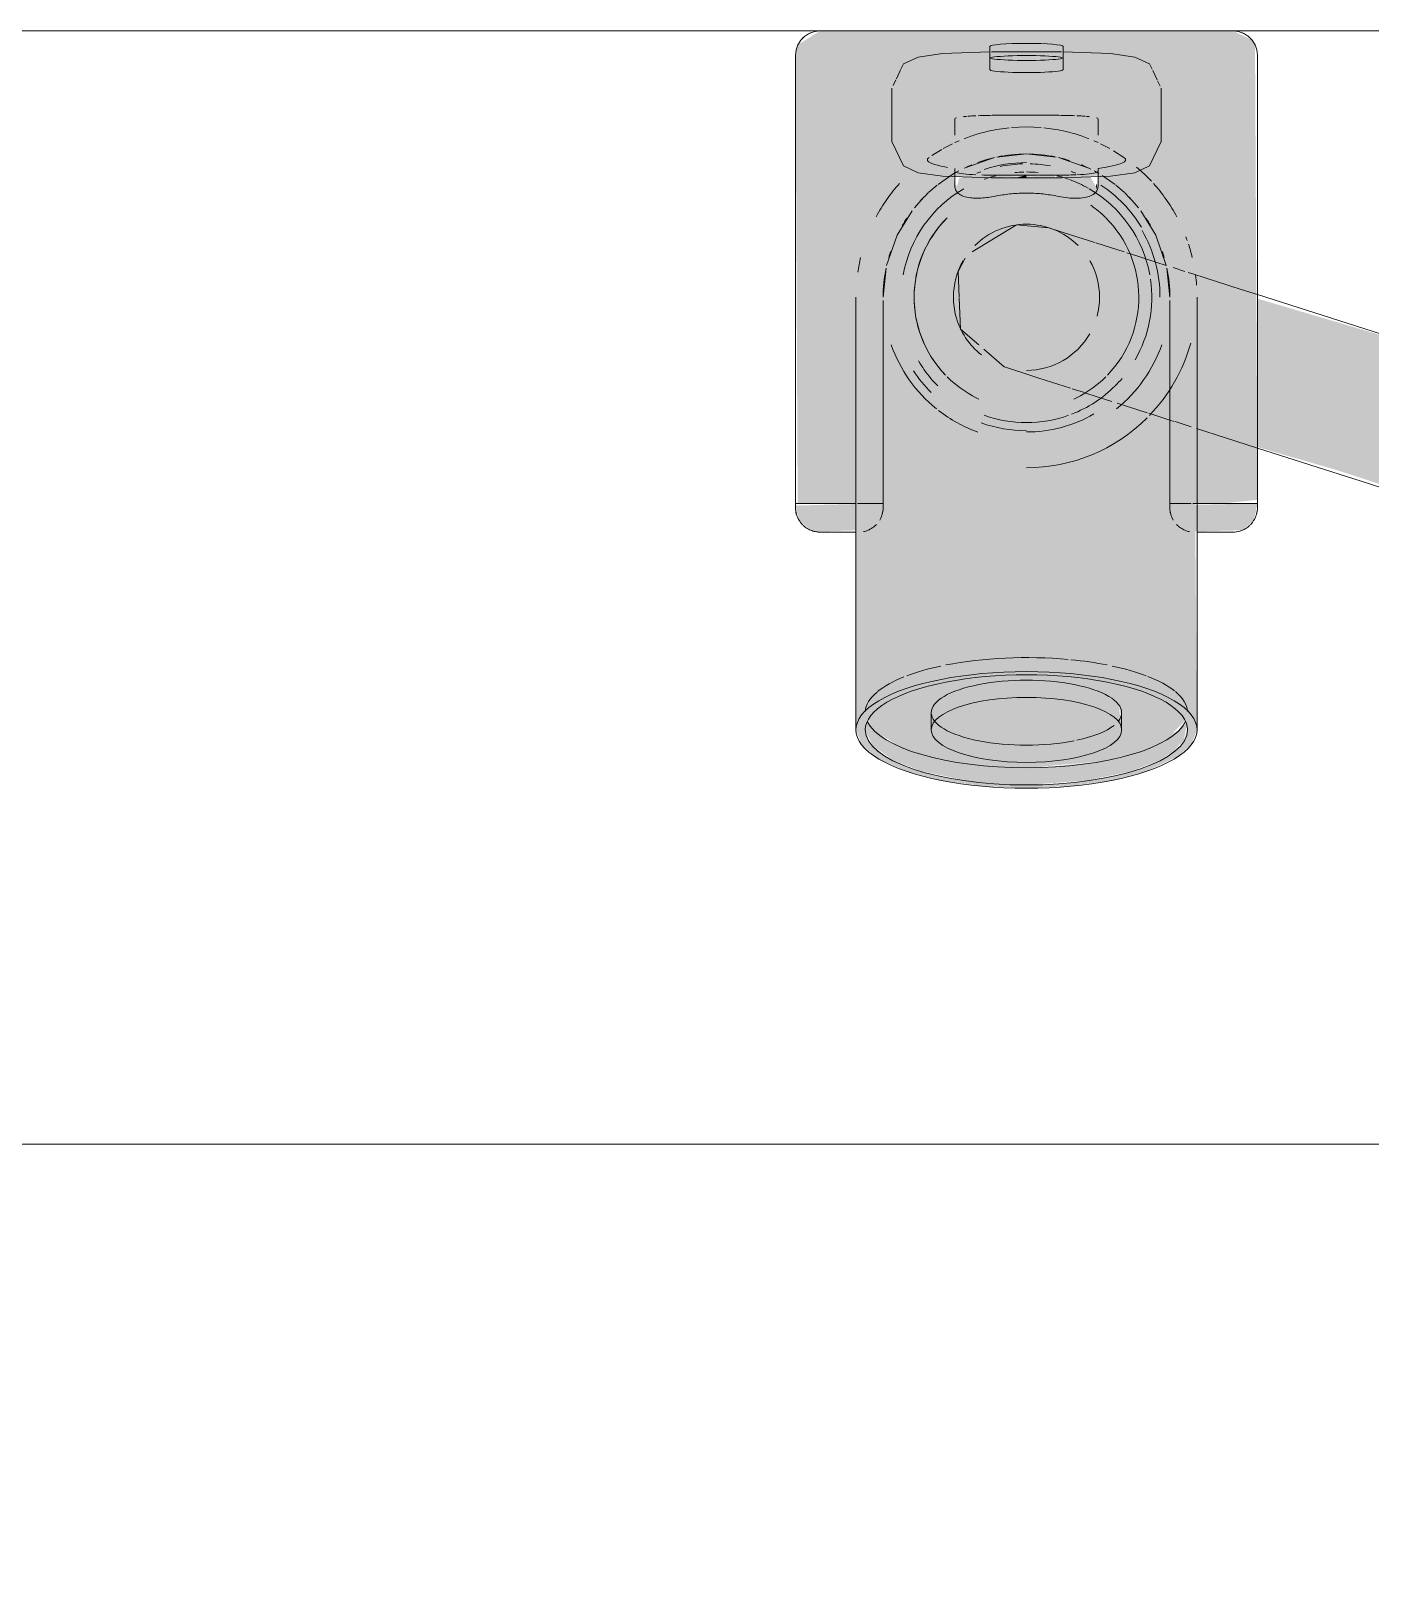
# Model space of a CAD drawing. Header units: metres. Extents: x 42.1 to 94.3, y -3.4 to 61.2.
# Drawn here: x 43.411 to 43.5209, y 59.0447 to 59.1718 of the extents above; entities that cross this region are included whole.
import ezdxf

# ---------------------------------------------------------------- set-up
doc = ezdxf.new("R2010")
doc.units = ezdxf.units.M
for name, color, linetype, lineweight in [('ARQ-PAR', 7, 'Continuous', 5), ('KIRYA - PISO', 7, 'Continuous', 5), ('P-SANR-FIXT', 7, 'Continuous', 5)]:
    doc.layers.add(name, color=color, linetype=linetype, lineweight=lineweight)
doc.layers.add('ARQ_1100_BASE_TÉRREO_GARAGEM_dwg', color=7, linetype='Continuous', lineweight=5, true_color=0x767676)

# ---------------------------------------------------------------- blocks, each defined once
blk = doc.blocks.new('UT_Ducha higiênica - UT_Ducha higiênica-4199251-TÉRREO F_S 2')
at = {"layer": 'P-SANR-FIXT', "true_color": 0xf0f1f7, "transparency": 33554560}
h = blk.add_hatch(color=7, dxfattribs=at)
h.paths.add_polyline_path([(0.08, 0.06218), (0.07638, 0.06201), (0.073, 0.06154), (0.0701, 0.06077), (0.06766, 0.05961), (0.06648, 0.05863), (0.066, 0.05739), (0.06648, 0.05615), (0.06788, 0.05499), (0.0701, 0.054), (0.073, 0.05324), (0.07638, 0.05276), (0.08, 0.0526), (0.08366, 0.05277), (0.087, 0.05324), (0.0899, 0.054), (0.09212, 0.05499), (0.09352, 0.05615), (0.094, 0.05739), (0.09352, 0.05863), (0.09212, 0.05978), (0.0899, 0.06077), (0.087, 0.06154), (0.08362, 0.06201)])
h.paths.add_polyline_path([(0.08, 0.06192), (0.08366, 0.06173), (0.08662, 0.06131), (0.08936, 0.06059), (0.09152, 0.05961), (0.09278, 0.05856), (0.09323, 0.05739), (0.09278, 0.05622), (0.09146, 0.05513), (0.08936, 0.05419), (0.08662, 0.05347), (0.08343, 0.05302), (0.08, 0.05286), (0.07657, 0.05302), (0.07338, 0.05347), (0.07064, 0.05419), (0.06854, 0.05513), (0.06722, 0.05622), (0.06677, 0.05739), (0.06722, 0.05856), (0.06854, 0.05965), (0.07064, 0.06059), (0.07338, 0.06131), (0.07657, 0.06176)])
h.paths.add_polyline_path([(0.08, 0.06006), (0.07572, 0.05961), (0.07323, 0.05873), (0.07245, 0.05808), (0.07219, 0.05739), (0.07245, 0.0567), (0.07323, 0.05605), (0.07609, 0.05507), (0.08, 0.05472), (0.08391, 0.05507), (0.08677, 0.05605), (0.08755, 0.0567), (0.08781, 0.05739), (0.08755, 0.05808), (0.08677, 0.05873), (0.08391, 0.0597), (0.08202, 0.05997)])
for points in [[(0.08, 0.06192), (0.07498, 0.06154), (0.07135, 0.06077), (0.06909, 0.0599), (0.06797, 0.05918), (0.06709, 0.05824), (0.06677, 0.05665), (0.06704, 0.05668), (0.0675, 0.05739), (0.06925, 0.05856), (0.07226, 0.05961), (0.07448, 0.06005), (0.07798, 0.06041), (0.08202, 0.06041), (0.08612, 0.05997), (0.08774, 0.05961), (0.09075, 0.05856), (0.09146, 0.05824), (0.09297, 0.05667), (0.09323, 0.05678), (0.09323, 0.05739), (0.09261, 0.0587), (0.09091, 0.0599), (0.08865, 0.06077), (0.08502, 0.06154), (0.08343, 0.06176)], [(0.066, 0.05739), (0.06622, 0.03249), (0.06648, 0.03182), (0.06788, 0.03067), (0.0701, 0.02967), (0.073, 0.02891), (0.07638, 0.02844), (0.08, 0.02827), (0.08, 0.0526), (0.07638, 0.05276), (0.073, 0.05324), (0.0701, 0.054), (0.06788, 0.05499), (0.06648, 0.05615)], [(0.08781, 0.05739), (0.08755, 0.0567), (0.08677, 0.05605), (0.08391, 0.05507), (0.08, 0.05472), (0.07609, 0.05507), (0.07323, 0.05605), (0.07228, 0.05715), (0.07219, 0.05715), (0.07245, 0.05529), (0.07338, 0.05458), (0.07609, 0.05367), (0.08, 0.05331), (0.08391, 0.05367), (0.08677, 0.05464), (0.08755, 0.05529), (0.08781, 0.05598), (0.08781, 0.05715)], [(0.094, 0.05739), (0.09352, 0.05615), (0.09212, 0.05499), (0.0899, 0.054), (0.087, 0.05324), (0.08362, 0.05276), (0.08, 0.0526), (0.08, 0.02827), (0.08366, 0.02844), (0.087, 0.02891), (0.0899, 0.02967), (0.09212, 0.03067), (0.09352, 0.03182), (0.094, 0.03306)], [(0.0638, 0.03879), (0.06104, 0.0385), (0.06124, 0.00113), (0.06148, 0.00075), (0.06304, 0), (0.09696, 0), (0.09876, 0.00113), (0.09896, 0.002), (0.09878, 0.03879), (0.09177, 0.03879), (0.0915, 0.01947), (0.09111, 0.01821), (0.09009, 0.01594), (0.08832, 0.01366), (0.08632, 0.01203), (0.08433, 0.011), (0.08242, 0.01038), (0.07966, 0.01014), (0.0765, 0.01071), (0.07384, 0.01193), (0.07176, 0.01357), (0.07023, 0.01544), (0.06904, 0.01778), (0.06838, 0.0205), (0.06823, 0.02283), (0.06823, 0.03879), (0.066, 0.03879)], [(0.066, 0.03306), (0.06629, 0.01905), (0.06767, 0.01534), (0.06938, 0.01275), (0.07202, 0.01041), (0.07217, 0.01086), (0.07412, 0.01156), (0.0742, 0.01309), (0.07485, 0.01358), (0.07606, 0.01373), (0.08, 0.01337), (0.08, 0.02827), (0.07638, 0.02844), (0.073, 0.02891), (0.0701, 0.02967), (0.06788, 0.03067), (0.06648, 0.03182)], [(0.094, 0.03306), (0.09352, 0.03182), (0.09212, 0.03067), (0.0899, 0.02967), (0.087, 0.02891), (0.08337, 0.02842), (0.08, 0.02827), (0.08, 0.01331), (0.08556, 0.01338), (0.08588, 0.01274), (0.08608, 0.01125), (0.08784, 0.01083), (0.08803, 0.01041), (0.09093, 0.01323), (0.09304, 0.01694), (0.09384, 0.02031), (0.09398, 0.02931)], [(0.07758, 0.01355), (0.07766, 0.01184), (0.08242, 0.01206), (0.08242, 0.01355), (0.08, 0.01331), (0.07878, 0.01337)], [(0.07758, 0.01203), (0.07282, 0.01183), (0.07106, 0.01122), (0.07095, 0.01112), (0.07019, 0.01122), (0.06927, 0.01031), (0.06894, 0.00907), (0.06927, 0.00782), (0.07019, 0.00691), (0.07144, 0.00657), (0.07323, 0.00693), (0.07758, 0.00722), (0.07758, 0.01183)], [(0.08242, 0.01203), (0.07758, 0.01183), (0.07758, 0.00708), (0.08242, 0.00722), (0.08242, 0.01183)], [(0.08242, 0.01206), (0.08242, 0.01183), (0.08242, 0.00708), (0.08677, 0.00693), (0.08921, 0.00666), (0.09033, 0.0073), (0.09098, 0.00842), (0.09098, 0.00971), (0.09033, 0.01083), (0.08921, 0.01147), (0.08677, 0.01191), (0.08335, 0.01203)], [(0.06894, 0.00907), (0.06902, 0.00407), (0.06967, 0.00295), (0.07079, 0.00231), (0.07144, 0.00222), (0.07144, 0.00657), (0.07019, 0.00691), (0.06927, 0.00782), (0.06902, 0.00842)], [(0.09106, 0.00907), (0.09073, 0.00782), (0.08981, 0.00691), (0.08856, 0.00657), (0.08856, 0.00222), (0.08981, 0.00256), (0.09073, 0.00347), (0.09106, 0.00471)], [(0.08, 0.00342), (0.07739, 0.0033), (0.07739, 0.0023), (0.08078, 0.00242), (0.08261, 0.00235), (0.08261, 0.0033), (0.08078, 0.00341)], [(0.07849, 0.00239), (0.07698, 0.00218), (0.07698, 0.00127), (0.07739, 0.00114), (0.08078, 0.00103), (0.08302, 0.00127), (0.08302, 0.00218), (0.07922, 0.00236)]]:
    blk.add_hatch(color=7, dxfattribs=at).paths.add_polyline_path(points)
h = blk.add_hatch(color=7, dxfattribs=at)
h.paths.add_polyline_path([(0.08, 0.06051), (0.07388, 0.05997), (0.07102, 0.05928), (0.06925, 0.05856), (0.06854, 0.05824), (0.06704, 0.05668), (0.0668, 0.05588), (0.06722, 0.05481), (0.06909, 0.05347), (0.0707, 0.05276), (0.07338, 0.05206), (0.07657, 0.05161), (0.08, 0.05145), (0.08442, 0.05175), (0.08827, 0.05249), (0.09091, 0.05347), (0.09217, 0.0543), (0.09291, 0.05513), (0.09314, 0.05622), (0.0925, 0.05739), (0.09075, 0.05856), (0.08774, 0.05961), (0.08612, 0.05997), (0.08185, 0.06042)])
h.paths.add_polyline_path([(0.08, 0.05865), (0.08391, 0.05829), (0.08677, 0.05732), (0.08768, 0.05633), (0.08781, 0.05598), (0.08729, 0.05507), (0.08662, 0.05458), (0.08391, 0.05367), (0.08, 0.05331), (0.07609, 0.05367), (0.07323, 0.05464), (0.07245, 0.05529), (0.07225, 0.05615), (0.07287, 0.05701), (0.07382, 0.05758), (0.07609, 0.05829), (0.0796, 0.05863)])
at = {"layer": 'P-SANR-FIXT', "true_color": 0xf4f4f4, "transparency": 33554560}
for points in [[(0.00169, 0.05309), (0.0046, 0.05136), (0.00574, 0.04898), (0.00606, 0.04748), (0.06104, 0.02987), (0.06104, 0.03417), (0.05446, 0.03608), (0.03732, 0.04168), (0.02328, 0.0462), (0.01294, 0.04951), (0.00797, 0.0508), (0.00223, 0.05289)], [(0.006, 0.0475), (0.00529, 0.04484), (0.00419, 0.04331), (0.00226, 0.04204), (0.00104, 0.04159), (-0.00054, 0.04138), (0.01003, 0.03825), (0.02138, 0.03456), (0.02595, 0.03316), (0.04822, 0.02577), (0.06104, 0.02198), (0.06104, 0.02987), (0.00606, 0.04748)], [(0.066, 0.03252), (0.06629, 0.02819), (0.06823, 0.02757), (0.06803, 0.03182), (0.06603, 0.03251)], [(0.08, 0.03283), (0.07452, 0.03136), (0.07257, 0.0293), (0.07343, 0.02885), (0.07444, 0.02891), (0.07539, 0.02986), (0.08, 0.0311)], [(0.08, 0.03283), (0.08, 0.0311), (0.08461, 0.02986), (0.08574, 0.02874), (0.08705, 0.02893), (0.08737, 0.02947), (0.08548, 0.03136), (0.08065, 0.03266)], [(0.07213, 0.0304), (0.07168, 0.0302), (0.07252, 0.02936), (0.07257, 0.02903), (0.07298, 0.02862), (0.07043, 0.02706), (0.07051, 0.02684), (0.07201, 0.02649), (0.07426, 0.02874), (0.07835, 0.02844), (0.07539, 0.02927), (0.07215, 0.03039)], [(0.06603, 0.02827), (0.06618, 0.02038), (0.06846, 0.0198), (0.06823, 0.02339), (0.06823, 0.02757), (0.06614, 0.02824)], [(0.07039, 0.02688), (0.0697, 0.02346), (0.06954, 0.02265), (0.06904, 0.02187), (0.07111, 0.01867), (0.07168, 0.01851), (0.07078, 0.02187), (0.07194, 0.02638), (0.07049, 0.02684)], [(0.0742, 0.01309), (0.07423, 0.01249), (0.0743, 0.01274)], [(0.08, 0.01203), (0.08, 0.01184), (0.08076, 0.01203)]]:
    blk.add_hatch(color=7, dxfattribs=at).paths.add_polyline_path(points)
at = {"layer": 'P-SANR-FIXT', "true_color": 0xf0f1f7, "transparency": 33554560}
h = blk.add_hatch(color=7, dxfattribs=at)
h.paths.add_polyline_path([(0.06661, 0.04111), (0.06228, 0.041), (0.06132, 0.04016), (0.06104, 0.03879), (0.06823, 0.03897), (0.06795, 0.04016), (0.06699, 0.041)])
h.paths.add_polyline_path([(0.09734, 0.04111), (0.09297, 0.04098), (0.09205, 0.04016), (0.09177, 0.03879), (0.09896, 0.03897), (0.09868, 0.04016), (0.09772, 0.041)])
at = {"layer": 'P-SANR-FIXT', "true_color": 0xf4f4f4, "transparency": 33554560}
h = blk.add_hatch(color=7, dxfattribs=at)
h.paths.add_polyline_path([(0.06104, 0.03417), (0.06104, 0.02987), (0.06603, 0.02827), (0.066, 0.03253), (0.06222, 0.03384)])
h.paths.add_polyline_path([(0.06823, 0.03175), (0.06823, 0.02757), (0.07043, 0.02706), (0.07088, 0.02772), (0.07094, 0.02757), (0.07295, 0.02893), (0.07227, 0.02911), (0.07252, 0.02936), (0.07168, 0.0302), (0.07196, 0.03046), (0.06942, 0.03134)])
h.paths.add_polyline_path([(0.07426, 0.02874), (0.07201, 0.02636), (0.07524, 0.0255), (0.07663, 0.02679), (0.07772, 0.02742), (0.07998, 0.02811), (0.0783, 0.02835), (0.07469, 0.02867)])
h = blk.add_hatch(color=7, dxfattribs=at)
h.paths.add_polyline_path([(0.08, 0.03365), (0.07168, 0.0302), (0.06823, 0.02187), (0.07168, 0.01355), (0.07412, 0.01274), (0.0743, 0.01274), (0.07459, 0.01234), (0.07606, 0.01199), (0.08, 0.01203), (0.08, 0.02844)])
h.paths.add_polyline_path([(0.08, 0.01184), (0.07639, 0.0116), (0.08, 0.01041), (0.08, 0.01183)])
h = blk.add_hatch(color=7, dxfattribs=at)
h.paths.add_polyline_path([(0.08372, 0.01182), (0.08, 0.01166), (0.08, 0.0101), (0.08381, 0.0118)])
h.paths.add_polyline_path([(0.08, 0.03365), (0.08, 0.01203), (0.08522, 0.01226), (0.0857, 0.01274), (0.08592, 0.01255), (0.08842, 0.01378), (0.09169, 0.02207), (0.08832, 0.0302), (0.08075, 0.03334)])
h = blk.add_hatch(color=7, dxfattribs=at)
h.paths.add_polyline_path([(0.06104, 0.02987), (0.0613, 0.02187), (0.06615, 0.02039), (0.06602, 0.02828), (0.06499, 0.0286)])
h.paths.add_polyline_path([(0.06823, 0.02757), (0.06848, 0.01962), (0.07103, 0.01879), (0.06904, 0.02187), (0.06973, 0.02298), (0.06987, 0.02494), (0.07021, 0.02693), (0.06854, 0.02747)])
h.paths.add_polyline_path([(0.07198, 0.02637), (0.07078, 0.02187), (0.07201, 0.01834), (0.07733, 0.01652), (0.07549, 0.018), (0.07471, 0.01916), (0.07414, 0.02088), (0.07391, 0.02144), (0.07451, 0.02428), (0.07512, 0.02536), (0.07201, 0.02636)])
h = blk.add_hatch(color=7, dxfattribs=at)
h.paths.add_polyline_path([(0.07252, 0.02936), (0.07051, 0.02735), (0.06904, 0.02187), (0.07081, 0.0161), (0.07506, 0.01224), (0.0768, 0.01201), (0.08, 0.01203), (0.08, 0.01265), (0.07539, 0.01389), (0.07197, 0.0174), (0.07078, 0.02187), (0.07201, 0.02649), (0.07426, 0.02874), (0.07295, 0.02893), (0.07257, 0.0293)])
h.paths.add_polyline_path([(0.07758, 0.01184), (0.07758, 0.01157), (0.08, 0.011), (0.08, 0.01184), (0.07766, 0.01184)])
h = blk.add_hatch(color=7, dxfattribs=at)
h.paths.add_polyline_path([(0.08748, 0.02936), (0.08657, 0.02885), (0.08574, 0.02874), (0.08799, 0.02649), (0.08922, 0.02187), (0.08799, 0.01726), (0.08407, 0.01374), (0.08, 0.01265), (0.08, 0.01203), (0.08516, 0.0123), (0.0857, 0.01274), (0.08591, 0.01282), (0.08962, 0.01691), (0.09083, 0.02233), (0.08912, 0.02772), (0.08773, 0.02911)])
h.paths.add_polyline_path([(0.08122, 0.01184), (0.08, 0.01166), (0.08028, 0.011), (0.08242, 0.01184), (0.0822, 0.01184)])
at = {"layer": 'P-SANR-FIXT', "true_color": 0xf0f1f7, "transparency": 33554560}
h = blk.add_hatch(color=7, dxfattribs=at)
h.paths.add_polyline_path([(0.07459, 0.0117), (0.07422, 0.01183), (0.07424, 0.01163)])
h.paths.add_polyline_path([(0.07606, 0.01373), (0.07444, 0.01338), (0.0742, 0.01309), (0.07485, 0.01173), (0.07758, 0.01203), (0.07758, 0.01355), (0.07646, 0.0137)])
h = blk.add_hatch(color=7, dxfattribs=at)
h.paths.add_polyline_path([(0.08541, 0.0117), (0.08578, 0.01183), (0.08553, 0.01196), (0.08547, 0.01183)])
h.paths.add_polyline_path([(0.08394, 0.01373), (0.08242, 0.01355), (0.08242, 0.01184), (0.08551, 0.01206), (0.0858, 0.01309), (0.08516, 0.01358), (0.08404, 0.01373)])
at = {"layer": 'P-SANR-FIXT', "true_color": 0xf4f4f4, "transparency": 33554560}
h = blk.add_hatch(color=7, dxfattribs=at)
h.paths.add_polyline_path([(0.07439, 0.01243), (0.07459, 0.01225), (0.07444, 0.0124)])
h.paths.add_polyline_path([(0.07589, 0.0118), (0.07605, 0.01167), (0.07589, 0.0118)])
at = {"layer": 'P-SANR-FIXT', "true_color": 0xf0f1f7, "transparency": 33554560}
h = blk.add_hatch(color=7, dxfattribs=at)
h.paths.add_polyline_path([(0.07758, 0.00172), (0.08107, 0.00188), (0.08, 0.00202)])
h.paths.add_polyline_path([(0.07323, 0.00187), (0.07758, 0.00172), (0.07787, 0.00209), (0.07698, 0.00211)])
h.paths.add_polyline_path([(0.07144, 0.00222), (0.07323, 0.00187), (0.07698, 0.00239), (0.07698, 0.00317), (0.07243, 0.00239)])
h.paths.add_polyline_path([(0.08677, 0.00187), (0.08216, 0.00205), (0.08242, 0.00172), (0.08366, 0.00176)])
h.paths.add_polyline_path([(0.08856, 0.00222), (0.08302, 0.00317), (0.08317, 0.00218), (0.08677, 0.00187)])
h.paths.add_polyline_path([(0.07758, 0.00708), (0.07323, 0.00693), (0.07144, 0.00657), (0.07144, 0.00222), (0.07922, 0.00341), (0.08291, 0.00324), (0.08856, 0.00222), (0.08856, 0.00657), (0.08677, 0.00693), (0.08242, 0.00708)])
at = {"layer": 'P-SANR-FIXT'}
for p, q in [((0.066, 0.05739), (0.066, 0.03306)), ((0.07219, 0.05739), (0.07219, 0.05598)), ((0.08781, 0.05598), (0.08781, 0.05739)), ((0.094, 0.03306), (0.094, 0.05739)), ((0.066, 0.04115), (0.06304, 0.04115)), ((0.09696, 0.04115), (0.094, 0.04115)), ((0.06104, 0.03915), (0.06104, 0.03879)), ((0.06104, 0.002), (0.06104, 0.03879)), ((0.066, 0.03879), (0.06104, 0.03879)), ((0.09896, 0.03879), (0.094, 0.03879)), ((0.09896, 0.03879), (0.09896, 0.03915)), ((0.09896, 0.03879), (0.09896, 0.002)), ((0.07412, 0.01274), (0.07412, 0.01194)), ((0.07412, 0.01274), (0.07412, 0.01197)), ((0.08588, 0.01194), (0.08588, 0.01274)), ((0.08588, 0.01197), (0.08588, 0.01274)), ((0.08242, 0.01207), (0.07758, 0.01207)), ((0.06894, 0.00907), (0.06894, 0.00471)), ((0.09106, 0.00471), (0.09106, 0.00907)), ((0.07698, 0.00317), (0.07698, 0.00218)), ((0.07698, 0.00226), (0.07698, 0.00317)), ((0.08302, 0.00218), (0.08302, 0.00317)), ((0.08302, 0.00317), (0.08302, 0.00226)), ((0.07698, 0.00218), (0.07698, 0.00127)), ((0.08302, 0.00127), (0.08302, 0.00218)), ((0.09696, 0), (0.06304, 0))]:
    blk.add_line(p, q, dxfattribs=at)
at = {"layer": 'P-SANR-FIXT', "color": 8, "true_color": 0x78787b}
for p, q in [((0.06304, 0.04115), (0.066, 0.04115)), ((0.094, 0.04115), (0.09696, 0.04115)), ((0.06104, 0.002), (0.06104, 0.0385)), ((0.06635, 0.03879), (0.066, 0.03879)), ((0.06823, 0.03879), (0.06648, 0.03879)), ((0.06823, 0.03879), (0.06823, 0.03915)), ((0.06823, 0.03879), (0.06823, 0.02214)), ((0.09177, 0.03915), (0.09177, 0.03879)), ((0.09177, 0.02214), (0.09177, 0.03879)), ((0.09388, 0.03879), (0.09177, 0.03879)), ((0.09896, 0.03879), (0.09896, 0.002)), ((0.06823, 0.03195), (0.06995, 0.03139)), ((0.0701, 0.03135), (0.07255, 0.03056)), ((0.06823, 0.02187), (0.06848, 0.01947)), ((0.09152, 0.01947), (0.09177, 0.02187)), ((0.06938, 0.01898), (0.06852, 0.01925)), ((0.0708, 0.01453), (0.07155, 0.01368)), ((0.08845, 0.01368), (0.0892, 0.01453)), ((0.07198, 0.01325), (0.07266, 0.01267)), ((0.08734, 0.01267), (0.08802, 0.01325)), ((0.07273, 0.01261), (0.0738, 0.01187)), ((0.07412, 0.01194), (0.07412, 0.01156)), ((0.07412, 0.01194), (0.07412, 0.01155)), ((0.07412, 0.01156), (0.07412, 0.01129)), ((0.08555, 0.01149), (0.08591, 0.01169)), ((0.08588, 0.01156), (0.08588, 0.01194)), ((0.08588, 0.01146), (0.08588, 0.01194)), ((0.08621, 0.01187), (0.08726, 0.01261)), ((0.07285, 0.00984), (0.07201, 0.01038)), ((0.07489, 0.01127), (0.07738, 0.0104)), ((0.07757, 0.01036), (0.08, 0.0101)), ((0.08, 0.0101), (0.08243, 0.01036)), ((0.08262, 0.0104), (0.08511, 0.01127)), ((0.08778, 0.01023), (0.08696, 0.00973)), ((0.07392, 0.00926), (0.07317, 0.00966)), ((0.08683, 0.00966), (0.08608, 0.00926)), ((0.07412, 0.00856), (0.07412, 0.00721)), ((0.07858, 0.00795), (0.07758, 0.00809)), ((0.08, 0.00787), (0.07878, 0.00793)), ((0.08122, 0.00793), (0.08, 0.00787)), ((0.08242, 0.00809), (0.08142, 0.00795)), ((0.08588, 0.00721), (0.08588, 0.00856)), ((0.07758, 0.00692), (0.08242, 0.00692)), ((0.06902, 0.00454), (0.06924, 0.00409)), ((0.06927, 0.00402), (0.06964, 0.00325)), ((0.09068, 0.00393), (0.09033, 0.0032)), ((0.09095, 0.00448), (0.09073, 0.00402)), ((0.07712, 0.00171), (0.07758, 0.00171)), ((0.07758, 0.00171), (0.08242, 0.00171)), ((0.08288, 0.00171), (0.08242, 0.00171)), ((0.09696, 0), (0.06304, 0))]:
    blk.add_line(p, q, dxfattribs=at)
at = {"layer": 'P-SANR-FIXT', "color": 253, "true_color": 0xb4b4b9}
for p, q in [((0.06823, 0.0385), (0.06823, 0.02214)), ((0.09177, 0.02214), (0.09177, 0.03879)), ((0.06648, 0.03251), (0.0678, 0.03208)), ((0.06788, 0.03206), (0.06823, 0.03195)), ((0.06674, 0.01982), (0.06627, 0.01997)), ((0.06796, 0.01943), (0.06699, 0.01974)), ((0.08242, 0.01184), (0.07758, 0.01184)), ((0.08588, 0.01129), (0.08588, 0.01156)), ((0.08591, 0.01169), (0.08621, 0.01187))]:
    blk.add_line(p, q, dxfattribs=at)
at = {"layer": 'P-SANR-FIXT', "color": 253, "true_color": 0xb6b6b7}
for p, q in [((0.073, 0.03042), (0.07344, 0.03028)), ((0.07523, 0.0297), (0.07625, 0.02938))]:
    blk.add_line(p, q, dxfattribs=at)
at = {"layer": 'P-SANR-FIXT', "color": 254, "true_color": 0xd5d5d5}
blk.add_line((0.07344, 0.03028), (0.07513, 0.02973), dxfattribs=at)
at = {"layer": 'P-SANR-FIXT', "color": 253, "true_color": 0xb5b5b8}
for p, q in [((0.08183, 0.02759), (0.08351, 0.02613)), ((0.06986, 0.01882), (0.06944, 0.01896)), ((0.0743, 0.0174), (0.07197, 0.01815))]:
    blk.add_line(p, q, dxfattribs=at)
at = {"layer": 'P-SANR-FIXT', "color": 254, "true_color": 0xd4d4d6}
blk.add_line((0.07176, 0.01822), (0.07131, 0.01836), dxfattribs=at)
at = {"layer": 'P-SANR-FIXT', "flags": 128}
for points in [[(0.015, 0.049), (0.01762, 0.04816), (0.02837, 0.04471), (0.04037, 0.04087), (0.05252, 0.03698), (0.06104, 0.03425)], [(0.06104, 0.02165), (0.05163, 0.02466), (0.03963, 0.02851), (0.02748, 0.0324), (0.01634, 0.03597), (0.015, 0.0364)], [(0.066, 0.03306), (0.066, 0.02631), (0.066, 0.02243), (0.066, 0.02187)], [(0.094, 0.02187), (0.094, 0.02381), (0.094, 0.02919), (0.094, 0.03306)], [(0.06894, 0.00907), (0.06991, 0.01107), (0.0711, 0.01164), (0.0731, 0.01192), (0.07712, 0.01207), (0.07758, 0.01207)], [(0.09106, 0.00907), (0.09009, 0.01107), (0.0889, 0.01164), (0.0869, 0.01192), (0.08288, 0.01207), (0.08242, 0.01207)], [(0.06969, 0.00315), (0.06991, 0.00271), (0.0711, 0.00214), (0.0731, 0.00186), (0.07698, 0.00171)], [(0.09031, 0.00315), (0.09009, 0.00271), (0.0889, 0.00214), (0.0869, 0.00186), (0.08302, 0.00171)], [(0.06304, 0), (0.0626, 0.00005), (0.06218, 0.0002), (0.0618, 0.00044), (0.06148, 0.00075), (0.06124, 0.00113), (0.0611, 0.00155), (0.06104, 0.002)], [(0.09896, 0.002), (0.0989, 0.00155), (0.09876, 0.00113), (0.09852, 0.00075), (0.0982, 0.00044), (0.09782, 0.0002), (0.0974, 0.00005), (0.09696, 0)]]:
    blk.add_lwpolyline(points, dxfattribs=at)
at = {"layer": 'P-SANR-FIXT', "color": 8, "true_color": 0x78787b, "flags": 128}
for points in [[(0.06104, 0.03425), (0.06366, 0.03341), (0.06603, 0.03265)], [(0.06627, 0.01997), (0.06238, 0.02122), (0.06104, 0.02165)], [(0.06852, 0.01926), (0.06939, 0.01677), (0.07061, 0.01477)], [(0.08938, 0.01477), (0.09061, 0.01677), (0.09148, 0.01926)]]:
    blk.add_lwpolyline(points, dxfattribs=at)
at = {"layer": 'P-SANR-FIXT', "color": 253, "true_color": 0xb6b6b7, "flags": 128}
blk.add_lwpolyline([(0.07638, 0.02934), (0.07898, 0.0285), (0.07965, 0.02829)], dxfattribs=at)
at = {"layer": 'P-SANR-FIXT', "color": 253, "true_color": 0xb5b5b8, "flags": 128}
for points in [[(0.07965, 0.02829), (0.08172, 0.02762), (0.08183, 0.02759)], [(0.08391, 0.02578), (0.08541, 0.02448), (0.08552, 0.02191)], [(0.08552, 0.02187), (0.08561, 0.01974), (0.08502, 0.01865)], [(0.08446, 0.01813), (0.08083, 0.01593), (0.07817, 0.01616)], [(0.07817, 0.01616), (0.0763, 0.01676), (0.07438, 0.01737)]]:
    blk.add_lwpolyline(points, dxfattribs=at)
at = {"layer": 'P-SANR-FIXT', "color": 254, "true_color": 0xd3d4d7, "flags": 128}
blk.add_lwpolyline([(0.07131, 0.01836), (0.07087, 0.0185), (0.06986, 0.01882)], dxfattribs=at)
at = {"layer": 'P-SANR-FIXT'}
for centre, radius, start, end in [((0.06304, 0.03915), 0.002, 90, 105), ((0.09696, 0.03915), 0.002, 75, 90), ((0.08, 0.02187), 0.014, 193.5229, 198.2077), ((0.08, 0.02187), 0.014, 208.101, 215.028), ((0.08, 0.02187), 0.014, 324.972, 331.899), ((0.08, 0.02187), 0.014, 222.8668, 229.8337), ((0.06304, 0.002), 0.002, 225, 270), ((0.09696, 0.002), 0.002, 270, 315)]:
    blk.add_arc(centre, radius, start, end, dxfattribs=at)
at = {"layer": 'P-SANR-FIXT', "color": 8, "true_color": 0x78787b}
for centre, radius, start, end in [((0.06304, 0.03915), 0.002, 165, 180), ((0.09696, 0.03915), 0.002, 15.9129, 30), ((0.09696, 0.03915), 0.002, 0, 15), ((0.08, 0.02187), 0.014, 90, 135), ((0.08, 0.02187), 0.01177, 52.1598, 70.2414), ((0.08, 0.02187), 0.014, 136.1161, 164.4021), ((0.08, 0.02187), 0.01177, 128.9338, 160.6947), ((0.08, 0.02187), 0.01177, 19.3059, 51.0662), ((0.08, 0.02187), 0.014, 184.0726, 187.5018), ((0.08, 0.02187), 0.014, 346.4776, 351.5752), ((0.08, 0.02187), 0.014, 199.4099, 200.7989), ((0.08, 0.02187), 0.014, 215.028, 221.8855), ((0.08, 0.02187), 0.014, 318.1145, 324.972), ((0.08, 0.02187), 0.01177, 239.6511, 241.7868), ((0.08, 0.02187), 0.01177, 243.3761, 245.5649), ((0.08, 0.02187), 0.01177, 283.0987, 289.7586)]:
    blk.add_arc(centre, radius, start, end, dxfattribs=at)
at = {"layer": 'P-SANR-FIXT', "color": 253, "true_color": 0xb4b4b9}
for centre, radius, start, end in [((0.06623, 0.03915), 0.002, 15.9129, 30), ((0.06623, 0.03915), 0.002, 0, 15), ((0.09377, 0.03915), 0.002, 165, 180), ((0.08, 0.02187), 0.01177, 180, 191.6742), ((0.08, 0.02187), 0.01177, 348.3106, 360), ((0.08, 0.02187), 0.01177, 196.0886, 198.5781), ((0.08, 0.02187), 0.01177, 341.4219, 343.8778), ((0.08, 0.02187), 0.01177, 210, 213.4394), ((0.08, 0.02187), 0.01177, 326.5606, 330), ((0.08, 0.02187), 0.01177, 222.232, 226.8978), ((0.08, 0.02187), 0.01177, 313.0893, 317.768), ((0.08, 0.02187), 0.01177, 245.5649, 247.571), ((0.08, 0.02187), 0.01177, 252.4728, 257.1037), ((0.08, 0.02187), 0.01177, 270, 281.9288), ((0.08, 0.02187), 0.01177, 285.8884, 288.2128), ((0.08, 0.02187), 0.01177, 292.429, 294.6321)]:
    blk.add_arc(centre, radius, start, end, dxfattribs=at)
at = {"layer": 'P-SANR-FIXT', "color": 253, "true_color": 0xb6b6b7}
for radius, start, end in [(0.01106, 90, 120), (0.01096, 70.1545, 90), (0.00922, 115.0141, 130.0261), (0.00922, 115.0141, 130.0261), (0.00922, 49.9739, 64.9859), (0.00922, 49.9739, 64.9859)]:
    blk.add_arc((0.08, 0.02187), radius, start, end, dxfattribs=at)
at = {"layer": 'P-SANR-FIXT', "color": 254, "true_color": 0xd5d5d5}
for start, end in [(90, 109.6662), (70.3338, 90), (111.1276, 134.9161)]:
    blk.add_arc((0.08, 0.02187), 0.01029, start, end, dxfattribs=at)
at = {"layer": 'P-SANR-FIXT', "color": 253, "true_color": 0xb5b5b8}
for radius, start, end in [(0.01106, 33.0898, 45), (0.00922, 136.1471, 225), (0.00922, 136.1471, 225), (0.00922, 130.0261, 135), (0.00922, 130.0261, 135), (0.00922, 45, 49.9739), (0.00922, 45, 49.9739), (0.00922, 315, 43.8529), (0.00922, 30, 43.8529), (0.006, 90, 150), (0.006, 15.0771, 52.0921), (0.00922, 360, 30), (0.006, 165, 180), (0.006, 360, 15), (0.01096, 180, 210), (0.006, 180, 210), (0.006, 330, 360), (0.00922, 315, 360), (0.006, 225, 270), (0.006, 270, 315), (0.01106, 211.3324, 236.4634), (0.00922, 225.2083, 235.1312), (0.00922, 225.2083, 235.1312), (0.01096, 259.682, 268.4612), (0.01106, 270, 288.3142), (0.01096, 271.5388, 281.4171)]:
    blk.add_arc((0.08, 0.02187), radius, start, end, dxfattribs=at)
at = {"layer": 'P-SANR-FIXT', "color": 254, "true_color": 0xd3d4d7}
for start, end in [(135, 139.6662), (40.3338, 45), (190.3338, 240), (300, 349.6662), (240.5459, 249.8714), (250.3338, 255.8714), (264.6242, 270), (271.2042, 275.3758), (284.1286, 289.6662)]:
    blk.add_arc((0.08, 0.02187), 0.01029, start, end, dxfattribs=at)
at = {"layer": 'P-SANR-FIXT', "color": 254, "true_color": 0xd4d4d6}
for start, end in [(30.3881, 40.3338), (150, 188.2471)]:
    blk.add_arc((0.08, 0.02187), 0.01029, start, end, dxfattribs=at)
at = {"layer": 'P-SANR-FIXT', "color": 254, "true_color": 0xd2d3d7}
for start, end in [(248.2528, 250.487), (290.0188, 291.7472)]:
    blk.add_arc((0.08, 0.02187), 0.01096, start, end, dxfattribs=at)
at = {"layer": 'P-SANR-FIXT', "color": 254, "true_color": 0xd2d2d8}
blk.add_arc((0.08, 0.02187), 0.01177, 258.0712, 270, dxfattribs=at)
at = {"layer": 'P-SANR-FIXT'}
for centre, major_axis, ratio, start_param, end_param in [((0.08, 0.05739), (-0.014, 0), 0.34202, 4.712389, 7.853982), ((0.08, 0.05739), (-0.01323, 0), 0.34202, 3.141593, 6.283185), ((0.08, 0.05739), (-0.014, 0), 0.34202, 1.570796, 4.712389), ((0.08, 0.05598), (0.01323, 0), 0.34202, 0.157488, 2.984105), ((0.08, 0.05739), (-0.00781, 0), 0.34202, 3.141593, 6.283185), ((0.08, 0.05739), (-0.01323, 0), 0.34202, 0, 3.141593), ((0.08, 0.05739), (0.00781, 0), 0.34202, 3.141593, 6.283185), ((0.08, 0.05598), (-0.00781, 0), 0.34202, 0, 3.141593), ((0.08, 0.00317), (0.00302, 0), 0.082379, 0, 3.141593), ((0.08, 0.00218), (0.00302, 0), 0.082379, 0, 3.141593), ((0.08, 0.00127), (0.00302, 0), 0.082379, 3.141593, 6.283185)]:
    blk.add_ellipse(centre, major_axis=major_axis, ratio=ratio, start_param=start_param, end_param=end_param, dxfattribs=at)
at = {"layer": 'P-SANR-FIXT', "color": 8, "true_color": 0x78787b}
for centre, major_axis, ratio, start_param, end_param in [((0.08, 0.05598), (0.00781, 0), 0.34202, 0, 2.094395), ((0.08, 0.05598), (0.00781, 0), 0.34202, 2.129043, 2.741693), ((0.08, 0.05598), (0.01323, 0), 0.34202, 3.163738, 3.533995), ((0.08, 0.05598), (0.01323, 0), 0.34202, 5.899111, 6.26104), ((0.08, 0.05598), (0.01323, 0), 0.34202, 3.54772, 3.859652), ((0.08, 0.05598), (0.01323, 0), 0.34202, 5.57632, 5.890783), ((0.08, 0.05598), (0.01323, 0), 0.34202, 3.874566, 4.152253), ((0.08, 0.05598), (0.01323, 0), 0.34202, 5.272525, 5.550212), ((0.08, 0.05598), (0.01323, 0), 0.34202, 4.18879, 4.434349), ((0.08, 0.05598), (0.01323, 0), 0.34202, 4.45059, 5.235988), ((0.07758, 0.01156), (0.00345, 0), 0.082379, 2.094395, 2.879793), ((0.07758, 0.01156), (-0.00345, 0), 0.082379, 4.712389, 5.208931), ((0.08242, 0.01156), (0.00345, 0), 0.082379, 1.202534, 1.570796), ((0.08242, 0.01156), (0.00345, 0), 0.082379, 0.261799, 1.047198), ((0.07758, 0.00721), (0.00345, 0), 0.082379, 3.141593, 3.403392), ((0.07758, 0.00721), (0.00345, 0), 0.082379, 3.78341, 3.926991), ((0.07758, 0.00721), (0.00345, 0), 0.082379, 3.958517, 4.18879), ((0.07758, 0.00721), (0.00345, 0), 0.082379, 4.248396, 4.45059), ((0.07758, 0.00721), (0.00345, 0), 0.082379, 4.45059, 4.712389), ((0.08242, 0.00721), (-0.00345, 0), 0.082379, 1.570796, 2.03479), ((0.08242, 0.00721), (0.00345, 0), 0.082379, 5.235988, 5.466261), ((0.08242, 0.00721), (0.00345, 0), 0.082379, 5.497787, 5.641368), ((0.08242, 0.00721), (0.00345, 0), 0.082379, 6.021386, 6.283185), ((0.08, 0.00226), (-0.00302, 0), 0.082379, 0, 3.141593)]:
    blk.add_ellipse(centre, major_axis=major_axis, ratio=ratio, start_param=start_param, end_param=end_param, dxfattribs=at)
at = {"layer": 'P-SANR-FIXT', "color": 253, "true_color": 0xb4b4b9}
for centre, major_axis, ratio, start_param, end_param in [((0.08, 0.05598), (-0.00781, 0), 0.34202, 6.021386, 6.283185), ((0.07758, 0.01156), (0.00345, 0), 0.082379, 2.879793, 3.141593), ((0.08242, 0.01156), (0.00345, 0), 0.082379, 0, 0.261799)]:
    blk.add_ellipse(centre, major_axis=major_axis, ratio=ratio, start_param=start_param, end_param=end_param, dxfattribs=at)
at = {"layer": 'P-SANR-FIXT'}
for points, knots in [([(0.06104, 0.03915), (0.06104, 0.03934), (0.06109, 0.03962), (0.0612, 0.03994), (0.06132, 0.04016), (0.06145, 0.04036), (0.06159, 0.04053), (0.06175, 0.04068), (0.06195, 0.04083), (0.06214, 0.04094), (0.06233, 0.04102), (0.06261, 0.04111), (0.06285, 0.04115), (0.06304, 0.04115)], [0, 0, 0, 0, 0.142857, 0.214286, 0.285714, 0.357143, 0.428571, 0.5, 0.571429, 0.678571, 0.732143, 0.785714, 1, 1, 1, 1]), ([(0.09696, 0.04115), (0.09708, 0.04115), (0.09734, 0.04112), (0.09766, 0.04103), (0.0979, 0.04091), (0.09808, 0.04081), (0.09825, 0.04068), (0.09841, 0.04053), (0.09855, 0.04036), (0.09868, 0.04016), (0.0988, 0.03994), (0.09891, 0.03962), (0.09896, 0.03934), (0.09896, 0.03915)], [0, 0, 0, 0, 0.142857, 0.285714, 0.357143, 0.428571, 0.5, 0.571429, 0.642857, 0.714286, 0.785714, 0.857143, 1, 1, 1, 1]), ([(0.07412, 0.01274), (0.07412, 0.01293), (0.07424, 0.01327), (0.07473, 0.01358), (0.07538, 0.01372), (0.07605, 0.01375), (0.0768, 0.01369), (0.07732, 0.01361), (0.07758, 0.01355)], [-1, -1, -1, -1, -0.785714, -0.571429, -0.428571, -0.285714, -0.142857, 0, 0, 0, 0]), ([(0.08242, 0.01355), (0.08281, 0.01363), (0.0833, 0.0137), (0.08385, 0.01373), (0.08421, 0.01373), (0.08467, 0.01371), (0.08518, 0.0136), (0.08558, 0.01339), (0.08582, 0.0131), (0.08588, 0.01286), (0.08588, 0.01274)], [-1, -1, -1, -1, -0.785714, -0.732143, -0.678571, -0.571429, -0.428571, -0.285714, -0.142857, 0, 0, 0, 0])]:
    blk.add_open_spline(points, degree=3, knots=knots, dxfattribs=at)
at = {"layer": 'P-SANR-FIXT', "color": 8, "true_color": 0x78787b}
for points, knots in [([(0.06661, 0.04111), (0.06674, 0.04109), (0.06693, 0.04103), (0.06717, 0.04091), (0.06729, 0.04084), (0.06735, 0.0408)], [0.1428571, 0.1428571, 0.1428571, 0.1428571, 0.2857143, 0.3571429, 0.4285714, 0.4285714, 0.4285714, 0.4285714]), ([(0.09232, 0.04053), (0.09238, 0.04058), (0.09248, 0.04068), (0.09268, 0.04083), (0.09283, 0.04091), (0.09292, 0.04096)], [0.4285714, 0.4285714, 0.4285714, 0.4285714, 0.5, 0.5714286, 0.6785714, 0.6785714, 0.6785714, 0.6785714]), ([(0.09292, 0.04096), (0.09296, 0.04098), (0.09306, 0.04102), (0.09321, 0.04107), (0.09332, 0.0411), (0.09339, 0.04111)], [0.6785714, 0.6785714, 0.6785714, 0.6785714, 0.7321429, 0.7857143, 0.8571429, 0.8571429, 0.8571429, 0.8571429]), ([(0.06795, 0.04016), (0.06799, 0.04009), (0.06807, 0.03994), (0.06819, 0.03962), (0.06823, 0.03934), (0.06823, 0.03915)], [0.7142857, 0.7142857, 0.7142857, 0.7142857, 0.7857143, 0.8571429, 1, 1, 1, 1]), ([(0.09177, 0.03915), (0.09177, 0.03934), (0.09181, 0.03962), (0.09193, 0.03994), (0.09201, 0.04009), (0.09205, 0.04016)], [0, 0, 0, 0, 0.1428571, 0.2142857, 0.2857143, 0.2857143, 0.2857143, 0.2857143]), ([(0.08648, 0.0112), (0.08711, 0.01109), (0.08814, 0.01083), (0.08824, 0.01055), (0.08799, 0.01038)], [-0.8851186, -0.8851186, -0.8851186, -0.8851186, -0.5, 0, 0, 0, 0]), ([(0.07448, 0.00901), (0.07442, 0.00904), (0.07422, 0.00912), (0.07413, 0.00917), (0.07412, 0.00917)], [0.7142857, 0.7142857, 0.7142857, 0.7142857, 0.7857143, 1, 1, 1, 1]), ([(0.08511, 0.00884), (0.08495, 0.00878), (0.08449, 0.00861), (0.08358, 0.00832), (0.08282, 0.00816), (0.08242, 0.00809)], [0.4285714, 0.4285714, 0.4285714, 0.4285714, 0.5714286, 0.7857143, 1, 1, 1, 1])]:
    blk.add_open_spline(points, degree=3, knots=knots, dxfattribs=at)
for points in [[(0.06735, 0.0408), (0.06741, 0.04077), (0.06752, 0.04068), (0.06762, 0.04058), (0.06768, 0.04053)], [(0.07201, 0.01038), (0.07176, 0.01055), (0.07188, 0.01087), (0.07318, 0.01116), (0.07412, 0.01129)], [(0.08588, 0.00917), (0.08587, 0.00917), (0.08582, 0.00914), (0.08564, 0.00906), (0.08552, 0.00901)], [(0.07758, 0.00809), (0.07705, 0.00818), (0.07604, 0.00842), (0.07522, 0.00871), (0.07489, 0.00884)]]:
    blk.add_open_spline(points, degree=3, dxfattribs=at)
at = {"layer": 'P-SANR-FIXT'}
for points in [[(0.07758, 0.01355), (0.07798, 0.01347), (0.07878, 0.01335), (0.07959, 0.01331), (0.08, 0.01331)], [(0.08, 0.01331), (0.08041, 0.01331), (0.08122, 0.01335), (0.08202, 0.01347), (0.08242, 0.01355)]]:
    blk.add_open_spline(points, degree=3, dxfattribs=at)
blk = doc.blocks.new('ARQ_1100_BASE_TÉRREO_GARAGEM_dwg-4178582-TÉRREO F_S 2')
at = {"layer": 'KIRYA - PISO', "true_color": 0xaaaaaa}
h = blk.add_hatch(dxfattribs=at)
h.set_pattern_fill('FP_2', color=253, style=0, pattern_type=2)
h.set_pattern_definition([(0, (-4539.02, -1079.475), (0, 0.635), []), (90, (-4539.02, -1079.475), (-0.635, 4e-17), [])])
h.paths.add_polyline_path([(42.6858, 57.72175), (42.6858, 57.83594), (42.7108, 57.83594), (42.71079, 57.86208), (43.42079, 57.8715), (43.42079, 57.83583), (43.44579, 57.85381), (43.44579, 57.87183), (45.5858, 57.87183), (45.5858, 59.17183), (45.55277, 59.17181), (45.553, 59.16026), (45.55436, 59.15618), (45.55436, 59.14715), (45.55115, 59.13833), (45.54473, 59.13092), (45.53632, 59.12634), (45.52777, 59.12484), (45.5179, 59.12684), (45.51021, 59.13141), (45.50439, 59.13833), (45.50118, 59.1475), (45.50118, 59.15652), (45.50294, 59.1622), (45.50277, 59.17183), (45.09842, 59.17183), (45.09842, 59.15437), (45.10524, 59.15437), (45.10866, 59.1144), (45.0588, 59.11437), (45.06161, 59.15437), (45.06842, 59.15443), (45.06842, 59.17183), (44.99562, 59.17183), (44.98345, 59.02372), (44.97128, 59.17183), (44.89848, 59.17183), (44.89848, 59.15437), (44.90529, 59.15437), (44.9081, 59.11438), (44.85824, 59.1144), (44.86167, 59.15438), (44.86848, 59.15443), (44.86848, 59.17183), (43.69311, 59.17183), (43.69311, 59.17183), (43.67379, 59.17183), (43.67363, 59.17183), (42.5858, 59.17183), (42.5858, 57.72175)])
h.paths.add_polyline_path([(42.71079, 57.87175), (42.71077, 58.5716), (42.75077, 58.5716), (42.75077, 57.87175)])
h.paths.add_polyline_path([(43.87277, 58.53685), (43.85047, 58.53818), (43.8285, 58.54222), (43.80717, 58.54885), (43.7868, 58.55803), (43.76768, 58.56957), (43.74964, 58.58382), (43.733, 58.6008), (43.72053, 58.61674), (43.70895, 58.63585), (43.69964, 58.65674), (43.69314, 58.67754), (43.68914, 58.69936), (43.68776, 58.72182), (43.68803, 59.02481), (43.69353, 59.02325), (43.69773, 59.02282), (44.04774, 59.02284), (44.05418, 59.0238), (44.05774, 59.02493), (44.05758, 58.71897), (44.05638, 58.69939), (44.05239, 58.67757), (44.04573, 58.65625), (44.03657, 58.63587), (44.02501, 58.61676), (44.01124, 58.59916), (43.99544, 58.58338), (43.97786, 58.56959), (43.95874, 58.55804), (43.93837, 58.54886), (43.91582, 58.542), (43.89507, 58.53818), (43.87703, 58.5371)])
h.paths.add_polyline_path([(43.87277, 58.59183), (43.89118, 58.59325), (43.90766, 58.59669), (43.92251, 58.60174), (43.93777, 58.60925), (43.9519, 58.61871), (43.96469, 58.62991), (43.97616, 58.64311), (43.98595, 58.65806), (43.99341, 58.67374), (43.99873, 58.69018), (44.00161, 58.70473), (44.00275, 58.72503), (44.00252, 58.859), (44.00167, 58.86555), (43.99812, 58.87373), (43.99341, 58.87987), (43.98631, 58.88517), (43.97919, 58.88816), (43.97094, 58.88929), (43.96084, 58.8879), (43.92948, 58.88207), (43.90273, 58.87898), (43.8724, 58.87784), (43.84206, 58.87903), (43.81201, 58.88256), (43.78043, 58.8886), (43.77395, 58.88928), (43.76556, 58.8879), (43.75751, 58.88411), (43.75184, 58.87963), (43.7469, 58.87305), (43.7438, 58.86543), (43.74275, 58.85728), (43.74294, 58.71915), (43.7439, 58.70471), (43.74765, 58.68683), (43.75344, 58.67052), (43.76064, 58.65614), (43.76984, 58.64247), (43.78166, 58.62919), (43.79489, 58.61786), (43.80777, 58.60924), (43.82302, 58.60174), (43.83912, 58.59626), (43.8558, 58.59296), (43.87272, 58.59183)])
h.paths.add_polyline_path([(43.86854, 58.70109), (43.86032, 58.70312), (43.85288, 58.70703), (43.84623, 58.7131), (43.84152, 58.72022), (43.83877, 58.72745), (43.83776, 58.73583), (43.83775, 58.82182), (43.83826, 58.8257), (43.83976, 58.82932), (43.84214, 58.83243), (43.84525, 58.83482), (43.84886, 58.83632), (43.85351, 58.83683), (43.89248, 58.83683), (43.89586, 58.83651), (43.89908, 58.83543), (43.90198, 58.83366), (43.9044, 58.83128), (43.90623, 58.82841), (43.90736, 58.82521), (43.90775, 58.82184), (43.9075, 58.73372), (43.90674, 58.72746), (43.90365, 58.71943), (43.89896, 58.71262), (43.89264, 58.70703), (43.88507, 58.70308), (43.87698, 58.70109), (43.86897, 58.70109)])
h.paths.add_polyline_path([(42.8145, 58.7503), (42.81348, 58.75066), (42.8129, 58.75158), (42.81286, 58.75195), (42.81313, 59.11914), (42.81367, 59.11967), (42.81449, 59.11989), (42.96523, 59.12015), (42.96536, 59.1261), (42.96633, 59.1281), (42.9662, 59.14388), (42.96535, 59.14643), (42.96535, 59.1536), (42.96826, 59.161), (42.97331, 59.16661), (42.97965, 59.17003), (42.98701, 59.17108), (42.99418, 59.1696), (43.00047, 59.16568), (43.00506, 59.15977), (43.00731, 59.15338), (43.00731, 59.1462), (43.00619, 59.14254), (43.00633, 59.12763), (43.00731, 59.1261), (43.00763, 59.11989), (43.18152, 59.11973), (43.18229, 59.11896), (43.18245, 59.11825), (43.18223, 58.75112), (43.18163, 58.75052), (43.1808, 58.7503), (42.82954, 58.7503)])
h.paths.add_polyline_path([(42.83592, 58.7734), (43.15964, 58.7734), (43.15964, 59.01548), (42.8356, 59.01548), (42.83591, 58.78262)])
h.paths.add_polyline_path([(42.99762, 58.90505), (42.9891, 58.90638), (42.98207, 58.90949), (42.97572, 58.91471), (42.97133, 58.92074), (42.96852, 58.92795), (42.96773, 58.93616), (42.96883, 58.94341), (42.97194, 58.95054), (42.97638, 58.95633), (42.98294, 58.96124), (42.99063, 58.96421), (42.99827, 58.96504), (43.0054, 58.96411), (43.01284, 58.96096), (43.01887, 58.95633), (43.02364, 58.95011), (43.02664, 58.94286), (43.02766, 58.93509), (43.02664, 58.92731), (43.02352, 58.91991), (43.01816, 58.9133), (43.0118, 58.90872), (43.00429, 58.90593), (42.99871, 58.90519)])
h.paths.add_polyline_path([(42.99762, 58.91453), (43.00383, 58.9156), (43.00793, 58.91731), (43.0125, 58.92099), (43.01582, 58.92575), (43.01762, 58.93085), (43.01816, 58.93528), (43.01718, 58.94114), (43.01509, 58.94581), (43.01216, 58.94963), (43.00698, 58.95327), (43.00213, 58.95505), (42.99745, 58.95562), (42.99142, 58.95458), (42.98687, 58.95253), (42.98292, 58.94941), (42.97947, 58.94452), (42.97762, 58.93933), (42.97718, 58.9342), (42.97777, 58.92977), (42.98021, 58.9243), (42.98314, 58.92051), (42.98735, 58.91728), (42.99302, 58.91514), (42.99759, 58.91454)])
h.paths.add_polyline_path([(43.80024, 58.95933), (43.80218, 58.95958), (43.80452, 58.96074), (43.80554, 58.96152), (43.80673, 58.96308), (43.80748, 58.96488), (43.80774, 58.96683), (43.80748, 58.96877), (43.80673, 58.97058), (43.80554, 58.97213), (43.80399, 58.97332), (43.80218, 58.97407), (43.80024, 58.97433), (43.7983, 58.97407), (43.79649, 58.97332), (43.79494, 58.97213), (43.79374, 58.97058), (43.79299, 58.96877), (43.79274, 58.96683), (43.79299, 58.96488), (43.79374, 58.96308), (43.79494, 58.96152), (43.79649, 58.96033), (43.7983, 58.95958)])
h.paths.add_polyline_path([(43.94524, 58.95934), (43.94718, 58.95959), (43.94899, 58.96034), (43.95054, 58.96153), (43.95179, 58.96322), (43.95248, 58.9649), (43.95274, 58.96684), (43.95248, 58.96878), (43.95173, 58.97059), (43.95054, 58.97214), (43.94899, 58.97333), (43.94718, 58.97408), (43.94524, 58.97434), (43.9433, 58.97408), (43.94093, 58.9729), (43.93994, 58.97214), (43.93874, 58.97059), (43.93799, 58.96878), (43.93774, 58.96684), (43.93799, 58.9649), (43.93874, 58.96309), (43.93994, 58.96153), (43.94149, 58.96034), (43.94333, 58.95959)])
h.paths.add_polyline_path([(42.90522, 59.05152), (42.90941, 59.05207), (42.91331, 59.05368), (42.91666, 59.05625), (42.91922, 59.0596), (42.92084, 59.0635), (42.92139, 59.06769), (42.92084, 59.07187), (42.91922, 59.07577), (42.91666, 59.07912), (42.91331, 59.08169), (42.90941, 59.08331), (42.90522, 59.08386), (42.90104, 59.08331), (42.89714, 59.08169), (42.89379, 59.07912), (42.89122, 59.07577), (42.8896, 59.07187), (42.88905, 59.06769), (42.8896, 59.0635), (42.89122, 59.0596), (42.89379, 59.05625), (42.89714, 59.05368), (42.90125, 59.05204)])
h.paths.add_polyline_path([(42.99762, 59.05152), (43.00283, 59.05249), (43.0057, 59.05368), (43.00905, 59.05625), (43.01162, 59.0596), (43.01324, 59.0635), (43.01379, 59.06769), (43.01324, 59.07187), (43.01162, 59.07577), (43.00905, 59.07912), (43.00473, 59.08209), (43.00116, 59.08339), (42.99762, 59.08386), (42.99282, 59.08305), (42.98881, 59.08114), (42.98619, 59.07912), (42.98362, 59.07577), (42.982, 59.07187), (42.98145, 59.06769), (42.98219, 59.06304), (42.98419, 59.05886), (42.98633, 59.05614), (42.99047, 59.0533), (42.99433, 59.05195), (42.99761, 59.05152)])
h.paths.add_polyline_path([(43.09002, 59.05153), (43.0942, 59.05208), (43.0981, 59.05369), (43.10145, 59.05626), (43.10402, 59.05961), (43.10563, 59.06351), (43.10619, 59.06769), (43.10563, 59.07188), (43.10402, 59.07578), (43.10145, 59.07913), (43.0981, 59.0817), (43.0942, 59.08331), (43.09002, 59.08386), (43.08583, 59.08331), (43.08193, 59.0817), (43.07858, 59.07913), (43.07601, 59.07578), (43.0744, 59.07188), (43.07385, 59.06769), (43.0744, 59.06351), (43.07601, 59.05961), (43.07858, 59.05626), (43.08193, 59.05369), (43.08583, 59.05208)])
h.paths.add_polyline_path([(43.87273, 59.06966), (43.86543, 59.07085), (43.85993, 59.07323), (43.85505, 59.07698), (43.85108, 59.08216), (43.84854, 59.0885), (43.84773, 59.09466), (43.84858, 59.10113), (43.85108, 59.10716), (43.85505, 59.11233), (43.86023, 59.11631), (43.86626, 59.1188), (43.87293, 59.11963), (43.8792, 59.1188), (43.88523, 59.11631), (43.89049, 59.11222), (43.89438, 59.10716), (43.897, 59.10018), (43.89773, 59.09466), (43.89688, 59.08819), (43.89438, 59.08216), (43.88968, 59.07642), (43.88518, 59.07299), (43.8781, 59.07036), (43.87293, 59.06968)])
h.paths.add_polyline_path([(43.87273, 59.07666), (43.87739, 59.07727), (43.88173, 59.07907), (43.88592, 59.08252), (43.88872, 59.08662), (43.89025, 59.09098), (43.89059, 59.09569), (43.88976, 59.10018), (43.88779, 59.10434), (43.88458, 59.10805), (43.88173, 59.11024), (43.87703, 59.11209), (43.87273, 59.11266), (43.86775, 59.11191), (43.86293, 59.10963), (43.85959, 59.10684), (43.85702, 59.10336), (43.85534, 59.09931), (43.8548, 59.0941), (43.8556, 59.08937), (43.85714, 59.08566), (43.86053, 59.08152), (43.86453, 59.07874), (43.86904, 59.07714), (43.87051, 59.07695)])
at = {"layer": 'ARQ-PAR', "color": 253, "true_color": 0xaaaaaa}
for p, q in [((43.47577, 59.17183), (43.0209, 59.17183)), ((43.54722, 59.17183), (43.50968, 59.17183))]:
    blk.add_line(p, q, dxfattribs=at)
at = {"layer": 'ARQ-PAR', "color": 254, "true_color": 0xcdcdd0}
blk.add_line((43.50968, 59.17183), (43.47577, 59.17183), dxfattribs=at)

msp = doc.modelspace()

# ---------------------------------------------------------------- block references
at = {"layer": 'ARQ_1100_BASE_TÉRREO_GARAGEM_dwg', "color": 253, "true_color": 0xaaaaaa}
msp.add_blockref('ARQ_1100_BASE_TÉRREO_GARAGEM_dwg-4178582-TÉRREO F_S 2', (0, 0), dxfattribs=at)
at = {"layer": 'P-SANR-FIXT', "color": 8, "true_color": 0x7a7a7a, "rotation": 180}
msp.add_blockref('UT_Ducha higiênica - UT_Ducha higiênica-4199251-TÉRREO F_S 2', (43.57272, 59.17183), dxfattribs=at)

doc.saveas('drawing.dxf')
